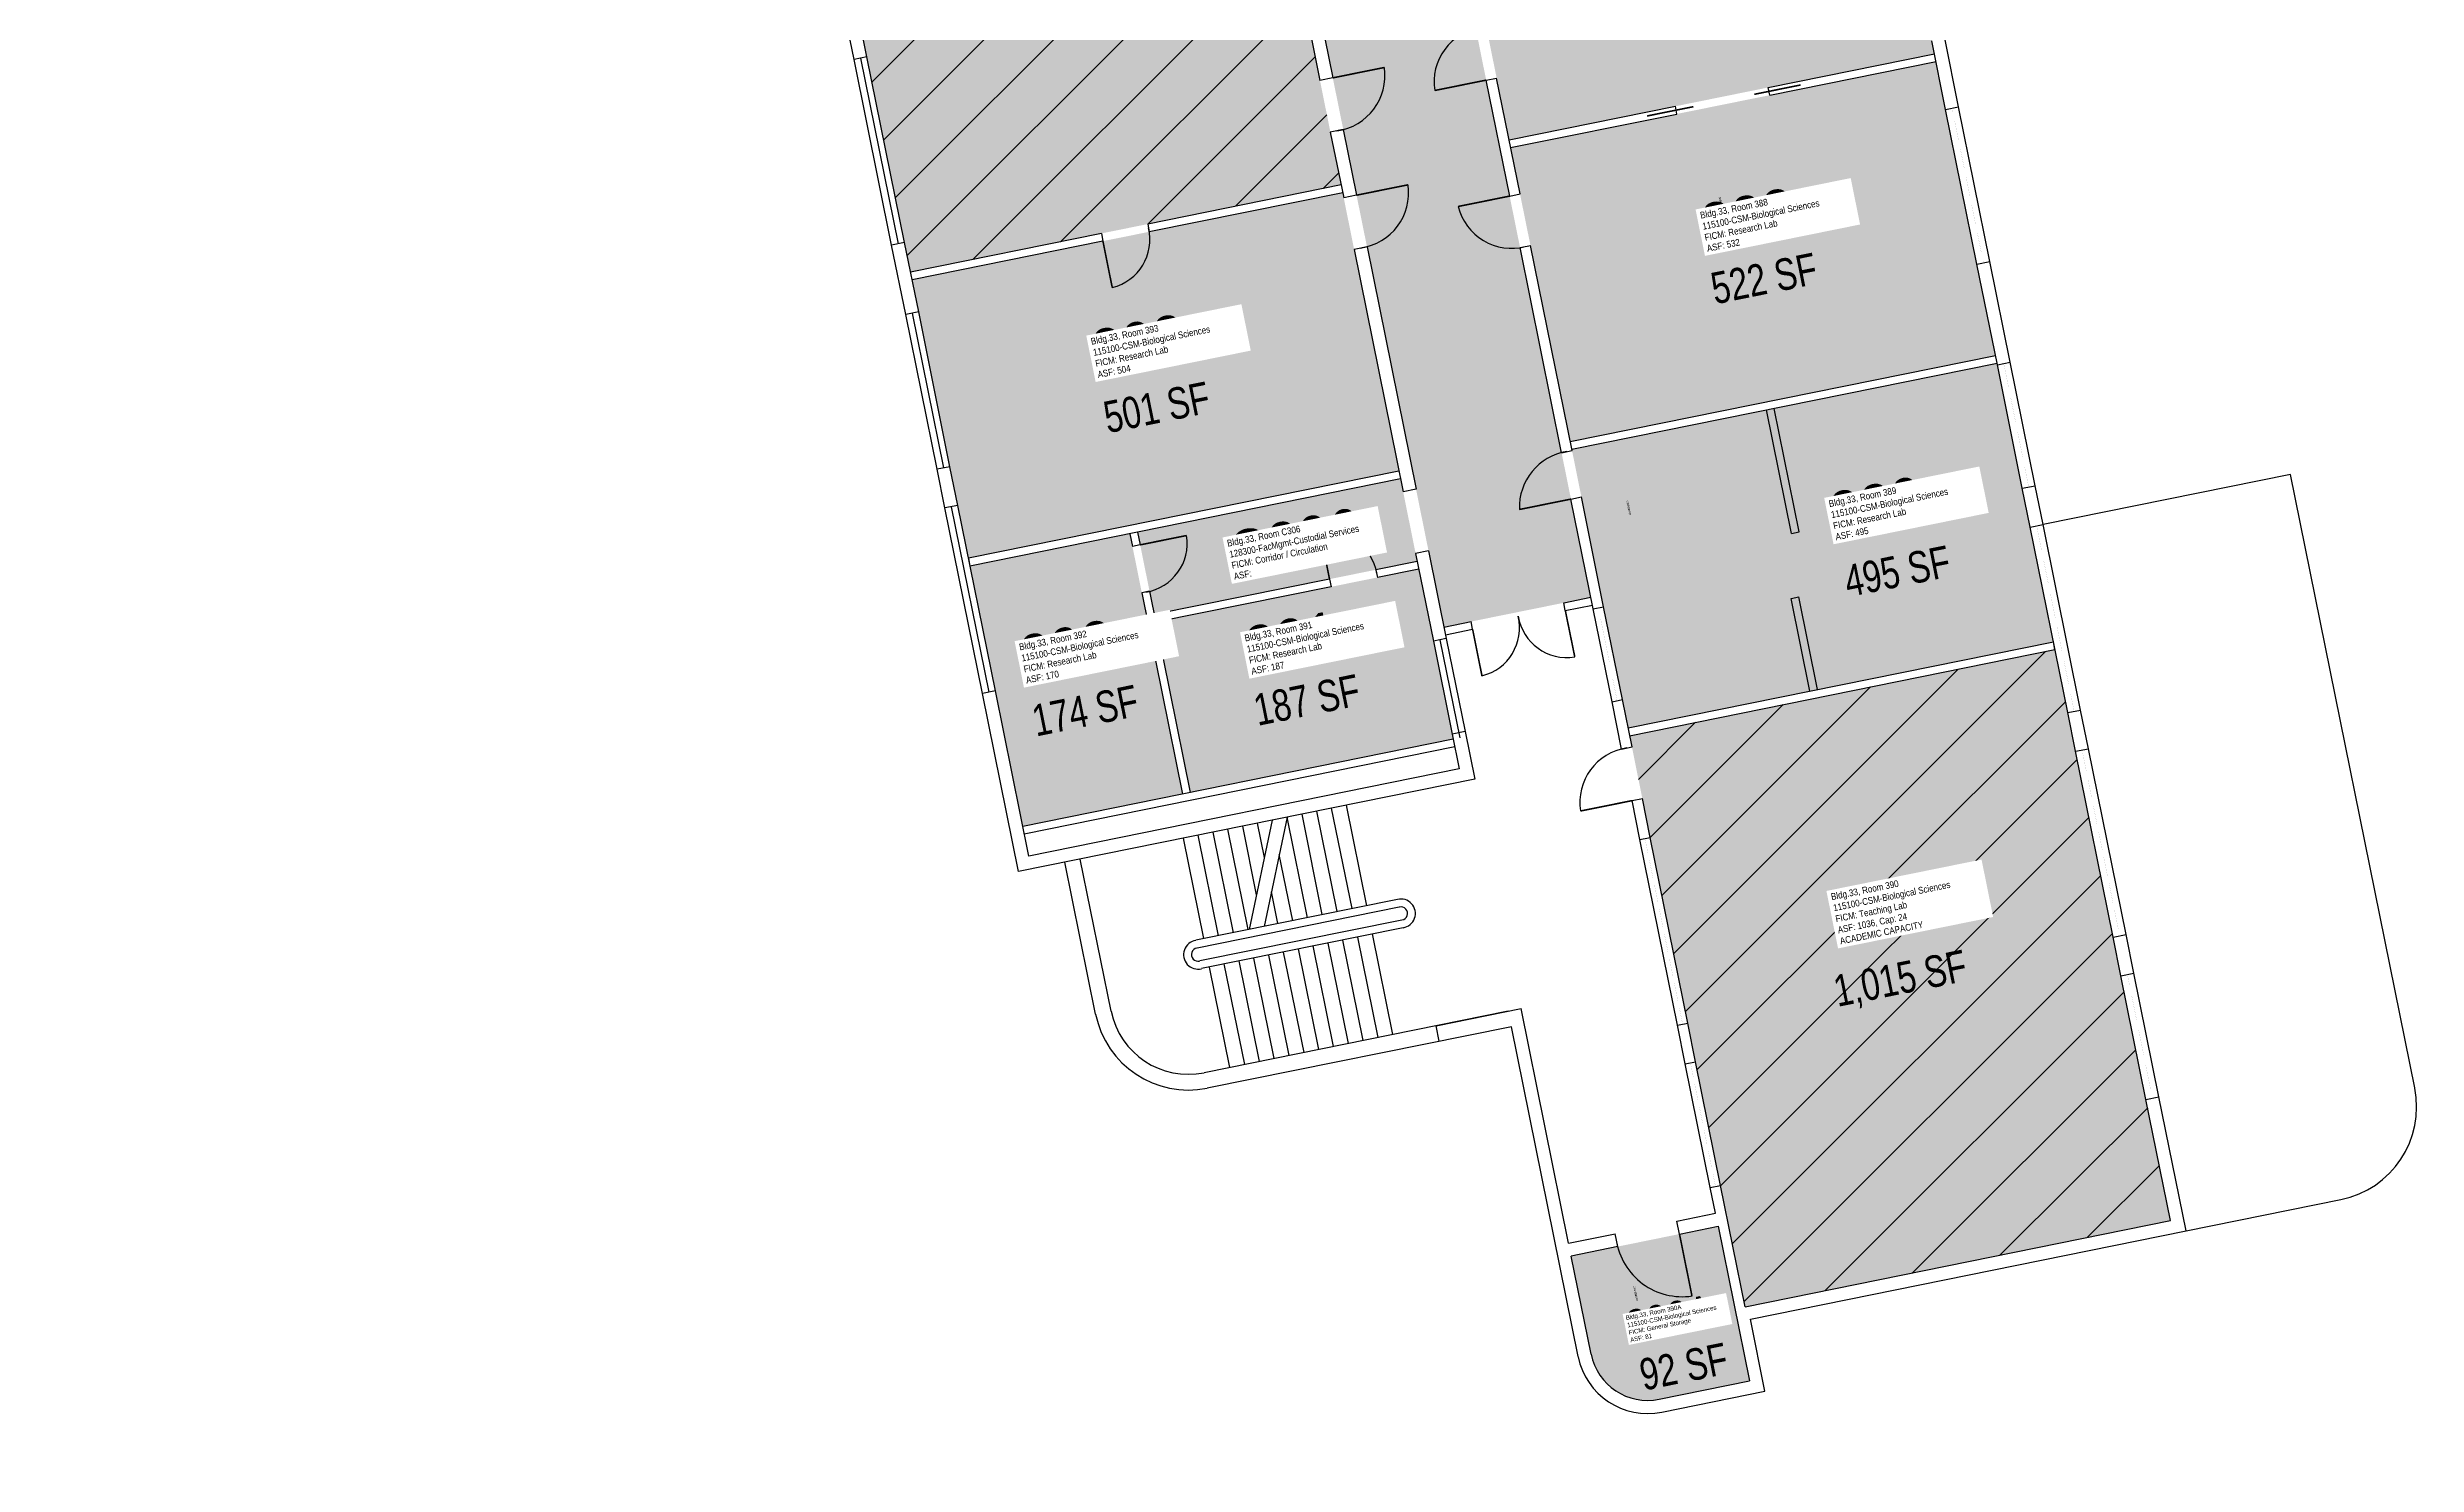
# Model space of a CAD drawing. Header units: inches. Extents: x 0 to 69220337, y 0 to 27683436.
# Drawn here: x 69218094 to 69219896, y 27679407 to 27680484 of the extents above; entities that cross this region are included whole.
import ezdxf
from ezdxf import colors
from ezdxf.entities.mleader import LeaderData, LeaderLine
from ezdxf.enums import TextEntityAlignment as Align
from ezdxf.math import Vec2, Vec3

# ---------------------------------------------------------------- set-up
doc = ezdxf.new("R2010")
doc.units = ezdxf.units.IN
doc.header["$LTSCALE"] = 0.25
doc.header["$MEASUREMENT"] = 0
doc.layers.get('0').update_dxf_attribs({"linetype": 'CONTINUOUS'})
for name, color, linetype in [('A-DOOR', 2, 'CONTINUOUS'), ('A-FLOR', 3, 'CONTINUOUS'), ('A-GLAZ', 1, 'CONTINUOUS'), ('A-IDEN-RNUM', 7, 'CONTINUOUS'), ('A-IDEN-SNUM', 4, 'CONTINUOUS'), ('A-IDEN-VNUM', 4, 'CONTINUOUS'), ('A-ROOF', 2, 'CONTINUOUS'), ('A-WALL', 5, 'CONTINUOUS'), ('AREA-TEXT', 3, 'CONTINUOUS'), ('Rooms-Capacity', 4, 'CONTINUOUS'), ('Rooms-Category-Color', 7, 'CONTINUOUS'), ('Rooms-College-Color', 7, 'CONTINUOUS'), ('Rooms-Department-Color', 7, 'CONTINUOUS'), ('Rooms-Division-Color', 7, 'CONTINUOUS'), ('Rooms-Information', 7, 'CONTINUOUS')]:
    doc.layers.add(name, color=color, linetype=linetype)
doc.layers.add('A-REV', color=1, linetype='CONTINUOUS', true_color=0xff0000)
doc.styles.add('Arial', font='arial.ttf')
doc.styles.add('CP_AREA', font='arial.ttf', dxfattribs={"height": 15})
doc.styles.add('CP_ROOMSNUMBER', font='arial.ttf', dxfattribs={"height": 1})
doc.styles.add('CP_ROOMVNUMBER', font='arial.ttf', dxfattribs={"width": 0.85, "height": 0.075})
doc.styles.get("Standard").update_dxf_attribs({"font": 'arial.ttf'})
pattern_1 = [(45, (0, 0), (-26.516504294, 26.516504294), [])]

# ---------------------------------------------------------------- blocks, each defined once
blk = doc.blocks.new('ProjectRev')
at = {"transparency": 16777216}
blk.add_lwpolyline([(0, 0.122), (-0.1221, -0.0895), (0.1221, -0.0895)], close=True, dxfattribs=at)
at = {"transparency": 16777216, "insert": (-0.1798, -0.1151), "char_height": 0.0625, "width": 0.24749, "attachment_point": 1, "style": 'Arial'}
blk.add_mtext('PJ#', dxfattribs=at)
at = {"transparency": 16777216, "style": 'Arial', "width": 0.75}
blk.add_attdef('YEAR', text='', height=0.0625, dxfattribs=at).set_placement((0, 0), align=Align.MIDDLE_CENTER)
at = {"transparency": 16777216, "style": 'Arial'}
blk.add_attdef('PROJECT', text='', height=0.0625, dxfattribs=at).set_placement((-0.0276, -0.1151), align=Align.TOP_LEFT)

msp = doc.modelspace()

# ---------------------------------------------------------------- hatches: boundary and pattern name
at = {"layer": 'Rooms-Capacity'}
h = msp.add_hatch(dxfattribs=at)
h.set_pattern_fill('ANSI31', color=256, scale=300, style=0)
h.set_pattern_definition(pattern_1)
h.paths.add_polyline_path([(69219006.3, 27680732.6), (69218678.9, 27680666.4), (69218682.7, 27680647.8), (69218711.2, 27680506.6), (69218717.2, 27680477.2), (69218745.8, 27680336.1), (69218750.3, 27680313.5), (69219077.7, 27680379.8)])
h = msp.add_hatch(dxfattribs=at)
h.set_pattern_fill('ANSI31', color=256, scale=300, style=0)
h.set_pattern_definition(pattern_1)
h.paths.add_polyline_path([(69219385, 27679526.8), (69219708.4, 27679592.3), (69219689.7, 27679684.4), (69219670.7, 27679778.5), (69219664.8, 27679807.9), (69219636.2, 27679949.1), (69219630.2, 27679978.5), (69219620.5, 27680026.5), (69219297.1, 27679961)])
at = {"layer": 'Rooms-Category-Color', "true_color": 0xadadad}
for points in [[(69219155.9, 27680043.6), (69219267.6, 27680066.2), (69219101.3, 27680888.1), (69219093.4, 27680897.2), (69219086.6, 27680930.5), (69219123.5, 27680938), (69219106, 27681024.2), (69219069.2, 27681016.8), (69219062.4, 27681050.1), (69219067.5, 27681065.4), (69219052.2, 27681140.9), (69218938.5, 27681117.9)], [(69219135.6, 27680093.5), (69219122.9, 27680156.3), (69218923, 27680115.8), (69218935.6, 27680053.1)]]:
    msp.add_hatch(color=253, dxfattribs=at).paths.add_polyline_path(points)
at = {"layer": 'Rooms-Category-Color', "true_color": 0xe3f498}
for points in [[(69219006.3, 27680732.6), (69218678.9, 27680666.4), (69218682.7, 27680647.8), (69218711.2, 27680506.6), (69218717.2, 27680477.2), (69218745.8, 27680336.1), (69218750.3, 27680313.5), (69219077.7, 27680379.8)], [(69219205.5, 27680414), (69219528.9, 27680479.5), (69219526.9, 27680489.3), (69219498.3, 27680630.4), (69219496.7, 27680638.3), (69219390.9, 27680616.8), (69219375.4, 27680693.3), (69219157.9, 27680649.3)], [(69219575.3, 27680250.1), (69219561.2, 27680319.6), (69219537.4, 27680437.2), (69219530.1, 27680473.6), (69219206.6, 27680408.2), (69219251.9, 27680184.7)], [(69218751.5, 27680307.7), (69218756.5, 27680283.2), (69218780.3, 27680165.5), (69218786.2, 27680136.1), (69218794.3, 27680095.9), (69219121.7, 27680162.2), (69219078.9, 27680373.9)], [(69219253.1, 27680178.8), (69219295.9, 27679966.9), (69219619.3, 27680032.3), (69219601.7, 27680119.6), (69219595.7, 27680149.1), (69219576.5, 27680244.2)], [(69218917.1, 27680114.6), (69218795.5, 27680090), (69218814.8, 27679995), (69218835.6, 27679892), (69218957.1, 27679916.6)], [(69218936.8, 27680047.2), (69218963, 27679917.8), (69219163, 27679958.3), (69219136.8, 27680087.7)], [(69219385, 27679526.8), (69219708.4, 27679592.3), (69219689.7, 27679684.4), (69219670.7, 27679778.5), (69219664.8, 27679807.9), (69219636.2, 27679949.1), (69219630.2, 27679978.5), (69219620.5, 27680026.5), (69219297.1, 27679961)]]:
    msp.add_hatch(color=61, dxfattribs=at).paths.add_polyline_path(points)
at = {"layer": 'Rooms-Category-Color', "true_color": 0xe3c5e1}
h = msp.add_hatch(color=254, dxfattribs=at)
edge = h.paths.add_edge_path()
edge.add_line((69219288, 27679572.5), (69219364.4, 27679588))
edge.add_line((69219364.4, 27679588), (69219388.2, 27679470.3))
edge.add_line((69219388.2, 27679470.3), (69219319.6, 27679456.4))
edge.add_arc((69219310.9, 27679499.5), 44, 191.4387, 281.4387, ccw=False)
edge.add_line((69219267.8, 27679490.8), (69219263.4, 27679512.4))
edge.add_line((69219263.4, 27679512.4), (69219252.7, 27679565.3))
edge.add_line((69219252.7, 27679565.3), (69219288, 27679572.5))
at = {"layer": 'Rooms-College-Color', "true_color": 0xadadad}
for points in [[(69219155.9, 27680043.6), (69219267.6, 27680066.2), (69219101.3, 27680888.1), (69219093.4, 27680897.2), (69219086.6, 27680930.5), (69219123.5, 27680938), (69219106, 27681024.2), (69219069.2, 27681016.8), (69219062.4, 27681050.1), (69219067.5, 27681065.4), (69219052.2, 27681140.9), (69218938.5, 27681117.9)], [(69219135.6, 27680093.5), (69219122.9, 27680156.3), (69218923, 27680115.8), (69218935.6, 27680053.1)]]:
    msp.add_hatch(color=253, dxfattribs=at).paths.add_polyline_path(points)
at = {"layer": 'Rooms-College-Color', "true_color": 0xffe090}
for points in [[(69219006.3, 27680732.6), (69218678.9, 27680666.4), (69218682.7, 27680647.8), (69218711.2, 27680506.6), (69218717.2, 27680477.2), (69218745.8, 27680336.1), (69218750.3, 27680313.5), (69219077.7, 27680379.8)], [(69219205.5, 27680414), (69219528.9, 27680479.5), (69219526.9, 27680489.3), (69219498.3, 27680630.4), (69219496.7, 27680638.3), (69219390.9, 27680616.8), (69219375.4, 27680693.3), (69219157.9, 27680649.3)], [(69219575.3, 27680250.1), (69219561.2, 27680319.6), (69219537.4, 27680437.2), (69219530.1, 27680473.6), (69219206.6, 27680408.2), (69219251.9, 27680184.7)], [(69218751.5, 27680307.7), (69218756.5, 27680283.2), (69218780.3, 27680165.5), (69218786.2, 27680136.1), (69218794.3, 27680095.9), (69219121.7, 27680162.2), (69219078.9, 27680373.9)], [(69219253.1, 27680178.8), (69219295.9, 27679966.9), (69219619.3, 27680032.3), (69219601.7, 27680119.6), (69219595.7, 27680149.1), (69219576.5, 27680244.2)], [(69218917.1, 27680114.6), (69218795.5, 27680090), (69218814.8, 27679995), (69218835.6, 27679892), (69218957.1, 27679916.6)], [(69218936.8, 27680047.2), (69218963, 27679917.8), (69219163, 27679958.3), (69219136.8, 27680087.7)], [(69219385, 27679526.8), (69219708.4, 27679592.3), (69219689.7, 27679684.4), (69219670.7, 27679778.5), (69219664.8, 27679807.9), (69219636.2, 27679949.1), (69219630.2, 27679978.5), (69219620.5, 27680026.5), (69219297.1, 27679961)]]:
    msp.add_hatch(color=41, dxfattribs=at).paths.add_polyline_path(points)
h = msp.add_hatch(color=41, dxfattribs=at)
edge = h.paths.add_edge_path()
edge.add_line((69219288, 27679572.5), (69219364.4, 27679588))
edge.add_line((69219364.4, 27679588), (69219388.2, 27679470.3))
edge.add_line((69219388.2, 27679470.3), (69219319.6, 27679456.4))
edge.add_arc((69219310.9, 27679499.5), 44, 191.4387, 281.4387, ccw=False)
edge.add_line((69219267.8, 27679490.8), (69219263.4, 27679512.4))
edge.add_line((69219263.4, 27679512.4), (69219252.7, 27679565.3))
edge.add_line((69219252.7, 27679565.3), (69219288, 27679572.5))
at = {"layer": 'Rooms-Department-Color', "true_color": 0xacacac}
for points in [[(69219155.9, 27680043.6), (69219267.6, 27680066.2), (69219101.3, 27680888.1), (69219093.4, 27680897.2), (69219086.6, 27680930.5), (69219123.5, 27680938), (69219106, 27681024.2), (69219069.2, 27681016.8), (69219062.4, 27681050.1), (69219067.5, 27681065.4), (69219052.2, 27681140.9), (69218938.5, 27681117.9)], [(69219135.6, 27680093.5), (69219122.9, 27680156.3), (69218923, 27680115.8), (69218935.6, 27680053.1)]]:
    msp.add_hatch(color=253, dxfattribs=at).paths.add_polyline_path(points)
at = {"layer": 'Rooms-Department-Color', "true_color": 0xffe090}
for points in [[(69219006.3, 27680732.6), (69218678.9, 27680666.4), (69218682.7, 27680647.8), (69218711.2, 27680506.6), (69218717.2, 27680477.2), (69218745.8, 27680336.1), (69218750.3, 27680313.5), (69219077.7, 27680379.8)], [(69219205.5, 27680414), (69219528.9, 27680479.5), (69219526.9, 27680489.3), (69219498.3, 27680630.4), (69219496.7, 27680638.3), (69219390.9, 27680616.8), (69219375.4, 27680693.3), (69219157.9, 27680649.3)], [(69219575.3, 27680250.1), (69219561.2, 27680319.6), (69219537.4, 27680437.2), (69219530.1, 27680473.6), (69219206.6, 27680408.2), (69219251.9, 27680184.7)], [(69218751.5, 27680307.7), (69218756.5, 27680283.2), (69218780.3, 27680165.5), (69218786.2, 27680136.1), (69218794.3, 27680095.9), (69219121.7, 27680162.2), (69219078.9, 27680373.9)], [(69219253.1, 27680178.8), (69219295.9, 27679966.9), (69219619.3, 27680032.3), (69219601.7, 27680119.6), (69219595.7, 27680149.1), (69219576.5, 27680244.2)], [(69218917.1, 27680114.6), (69218795.5, 27680090), (69218814.8, 27679995), (69218835.6, 27679892), (69218957.1, 27679916.6)], [(69218936.8, 27680047.2), (69218963, 27679917.8), (69219163, 27679958.3), (69219136.8, 27680087.7)], [(69219385, 27679526.8), (69219708.4, 27679592.3), (69219689.7, 27679684.4), (69219670.7, 27679778.5), (69219664.8, 27679807.9), (69219636.2, 27679949.1), (69219630.2, 27679978.5), (69219620.5, 27680026.5), (69219297.1, 27679961)]]:
    msp.add_hatch(color=41, dxfattribs=at).paths.add_polyline_path(points)
h = msp.add_hatch(color=41, dxfattribs=at)
edge = h.paths.add_edge_path()
edge.add_line((69219288, 27679572.5), (69219364.4, 27679588))
edge.add_line((69219364.4, 27679588), (69219388.2, 27679470.3))
edge.add_line((69219388.2, 27679470.3), (69219319.6, 27679456.4))
edge.add_arc((69219310.9, 27679499.5), 44, 191.4387, 281.4387, ccw=False)
edge.add_line((69219267.8, 27679490.8), (69219263.4, 27679512.4))
edge.add_line((69219263.4, 27679512.4), (69219252.7, 27679565.3))
edge.add_line((69219252.7, 27679565.3), (69219288, 27679572.5))
at = {"layer": 'Rooms-Division-Color', "true_color": 0xadadad}
for points in [[(69219155.9, 27680043.6), (69219267.6, 27680066.2), (69219101.3, 27680888.1), (69219093.4, 27680897.2), (69219086.6, 27680930.5), (69219123.5, 27680938), (69219106, 27681024.2), (69219069.2, 27681016.8), (69219062.4, 27681050.1), (69219067.5, 27681065.4), (69219052.2, 27681140.9), (69218938.5, 27681117.9)], [(69219135.6, 27680093.5), (69219122.9, 27680156.3), (69218923, 27680115.8), (69218935.6, 27680053.1)]]:
    msp.add_hatch(color=253, dxfattribs=at).paths.add_polyline_path(points)
at = {"layer": 'Rooms-Division-Color', "true_color": 0xffe090}
for points in [[(69219006.3, 27680732.6), (69218678.9, 27680666.4), (69218682.7, 27680647.8), (69218711.2, 27680506.6), (69218717.2, 27680477.2), (69218745.8, 27680336.1), (69218750.3, 27680313.5), (69219077.7, 27680379.8)], [(69219205.5, 27680414), (69219528.9, 27680479.5), (69219526.9, 27680489.3), (69219498.3, 27680630.4), (69219496.7, 27680638.3), (69219390.9, 27680616.8), (69219375.4, 27680693.3), (69219157.9, 27680649.3)], [(69219575.3, 27680250.1), (69219561.2, 27680319.6), (69219537.4, 27680437.2), (69219530.1, 27680473.6), (69219206.6, 27680408.2), (69219251.9, 27680184.7)], [(69218751.5, 27680307.7), (69218756.5, 27680283.2), (69218780.3, 27680165.5), (69218786.2, 27680136.1), (69218794.3, 27680095.9), (69219121.7, 27680162.2), (69219078.9, 27680373.9)], [(69219253.1, 27680178.8), (69219295.9, 27679966.9), (69219619.3, 27680032.3), (69219601.7, 27680119.6), (69219595.7, 27680149.1), (69219576.5, 27680244.2)], [(69218917.1, 27680114.6), (69218795.5, 27680090), (69218814.8, 27679995), (69218835.6, 27679892), (69218957.1, 27679916.6)], [(69218936.8, 27680047.2), (69218963, 27679917.8), (69219163, 27679958.3), (69219136.8, 27680087.7)], [(69219385, 27679526.8), (69219708.4, 27679592.3), (69219689.7, 27679684.4), (69219670.7, 27679778.5), (69219664.8, 27679807.9), (69219636.2, 27679949.1), (69219630.2, 27679978.5), (69219620.5, 27680026.5), (69219297.1, 27679961)]]:
    msp.add_hatch(color=41, dxfattribs=at).paths.add_polyline_path(points)
h = msp.add_hatch(color=41, dxfattribs=at)
edge = h.paths.add_edge_path()
edge.add_line((69219288, 27679572.5), (69219364.4, 27679588))
edge.add_line((69219364.4, 27679588), (69219388.2, 27679470.3))
edge.add_line((69219388.2, 27679470.3), (69219319.6, 27679456.4))
edge.add_arc((69219310.9, 27679499.5), 44, 191.4387, 281.4387, ccw=False)
edge.add_line((69219267.8, 27679490.8), (69219263.4, 27679512.4))
edge.add_line((69219263.4, 27679512.4), (69219252.7, 27679565.3))
edge.add_line((69219252.7, 27679565.3), (69219288, 27679572.5))

# ---------------------------------------------------------------- linework, layer by layer
at = {"layer": 'A-DOOR', "const_width": 1.2, "elevation": 0}
for points in [[(69219071.4, 27680461.2), (69219110.6, 27680469.1)], [(69219089.5, 27680372), (69219128.7, 27680379.9)], [(69218924.9, 27680106.1), (69218960.2, 27680113.2)], [(69219068.9, 27680080.1), (69219061.8, 27680115.3)], [(69219248.2, 27680056.1), (69219255.4, 27680020.9)], [(69219177.7, 27680041.9), (69219184.8, 27680006.6)]]:
    msp.add_lwpolyline(points, dxfattribs=at)
at = {"layer": 'A-DOOR', "const_width": 1.2}
for points in [[(69219188.1, 27680459.5), (69219148.9, 27680451.6)], [(69219391.9, 27680448.7), (69219427.1, 27680455.8)], [(69219310.3, 27680432.2), (69219345.6, 27680439.3)], [(69219205.9, 27680371.3), (69219166.7, 27680363.4)], [(69218896.6, 27680337), (69218903.7, 27680301.7)], [(69219252.5, 27680140.9), (69219213.3, 27680133)], [(69219298.9, 27679911.6), (69219259.7, 27679903.7)], [(69219335, 27679582), (69219344.5, 27679535)]]:
    msp.add_lwpolyline(points, dxfattribs=at)
at = {"layer": 'A-DOOR'}
for centre, radius, start, end in [((69219190.4, 27680458), 42, 98.6967, 188.7483), ((69219068.5, 27680463.1, 0), 42.6, 278.072, 8.072), ((69219086.5, 27680374, 0), 42.6, 278.072, 8.072), ((69219207.5, 27680373.6), 42, 194.1291, 284.1807), ((69218894.8, 27680338.2), 37.5, 283.7293, 13.7293), ((69219255.8, 27680135), 42.5, 98.7278, 182.7079), ((69218923.2, 27680107.2, 0), 37.5, 279.1481, 9.1481), ((69219067.8, 27680078.3, 0), 37.5, 9.1481, 99.1481), ((69219175.9, 27680043, 0), 37.5, 283.7293, 13.7293), ((69219249.4, 27680057.9, 0), 37.5, 189.1481, 279.1481), ((69219301.3, 27679910.1), 42.1, 98.6991, 188.6991), ((69219337, 27679585), 50.6, 188.6045, 278.6051)]:
    msp.add_arc(centre, radius, start, end, dxfattribs=at)
at = {"layer": 'A-FLOR'}
for p, q in [((69219013.5, 27679840), (69219002.9, 27679892.2)), ((69219013.5, 27679840), (69219002.9, 27679892.2)), ((69219025.4, 27679896.8), (69219007.9, 27679813.7)), ((69219019.4, 27679868.4), (69219014.2, 27679894.5)), ((69219019.4, 27679868.4), (69219014.2, 27679894.5)), ((69219036.7, 27679899.1), (69219019.2, 27679816)), ((69219036.7, 27679899.1), (69219019.2, 27679816)), ((69219052.2, 27679822.6), (69219036.7, 27679899.1)), ((69219063.4, 27679824.9), (69219048, 27679901.4)), ((69219074.7, 27679827.2), (69219059.2, 27679903.6)), ((69219086, 27679829.5), (69219070.5, 27679905.9)), ((69219097.3, 27679831.7), (69219081.8, 27679908.2)), ((69218973.3, 27679806.7), (69218957.8, 27679883.1)), ((69218973.3, 27679806.7), (69218957.8, 27679883.1)), ((69218984.5, 27679808.9), (69218969.1, 27679885.4)), ((69218984.5, 27679808.9), (69218969.1, 27679885.4)), ((69218995.8, 27679811.2), (69218980.3, 27679887.7)), ((69218995.8, 27679811.2), (69218980.3, 27679887.7)), ((69219007.1, 27679813.5), (69218991.6, 27679889.9)), ((69219007.1, 27679813.5), (69218991.6, 27679889.9)), ((69219040.9, 27679820.3), (69219030.7, 27679870.7)), ((69219029.6, 27679818.1), (69219024.7, 27679842.2)), ((69219083.3, 27679726.9), (69219067.8, 27679803.3)), ((69219083.3, 27679726.9), (69219067.8, 27679803.3)), ((69219094.5, 27679729.2), (69219079.1, 27679805.6)), ((69219094.5, 27679729.2), (69219079.1, 27679805.6)), ((69219105.8, 27679731.4), (69219090.3, 27679807.9)), ((69219105.8, 27679731.4), (69219090.3, 27679807.9)), ((69219117.1, 27679733.7), (69219101.6, 27679810.2)), ((69219117.1, 27679733.7), (69219101.6, 27679810.2)), ((69218993.1, 27679708.6), (69218977.6, 27679785.1)), ((69218993.1, 27679708.6), (69218977.6, 27679785.1)), ((69219004.4, 27679710.9), (69218988.9, 27679787.4)), ((69219004.4, 27679710.9), (69218988.9, 27679787.4)), ((69219015.6, 27679713.2), (69219000.2, 27679789.7)), ((69219015.6, 27679713.2), (69219000.2, 27679789.7)), ((69219026.9, 27679715.5), (69219011.4, 27679791.9)), ((69219026.9, 27679715.5), (69219011.4, 27679791.9)), ((69219038.2, 27679717.8), (69219022.7, 27679794.2)), ((69219038.2, 27679717.8), (69219022.7, 27679794.2)), ((69219049.5, 27679720), (69219034, 27679796.5)), ((69219049.5, 27679720), (69219034, 27679796.5)), ((69219060.7, 27679722.3), (69219045.3, 27679798.8)), ((69219060.7, 27679722.3), (69219045.3, 27679798.8)), ((69219072, 27679724.6), (69219056.5, 27679801.1)), ((69219072, 27679724.6), (69219056.5, 27679801.1))]:
    msp.add_line(p, q, dxfattribs=at)
at = {"layer": 'A-GLAZ'}
for p, q in [((69218735.9, 27680334.1), (69218707.4, 27680475.2)), ((69218712.3, 27680476.2), (69218740.8, 27680335.1)), ((69218745.8, 27680336.1), (69218717.2, 27680477.2)), ((69219561.2, 27680319.6, 0), (69219537.4, 27680437.2, 0)), ((69219571, 27680321.6, 0), (69219547.2, 27680439.2, 0)), ((69218770.5, 27680163.6), (69218746.7, 27680281.2)), ((69218751.6, 27680282.2), (69218775.4, 27680164.6)), ((69218780.3, 27680165.5), (69218756.5, 27680283.2)), ((69219595.7, 27680149.1, 0), (69219576.7, 27680243.1, 0)), ((69219605.5, 27680151), (69219586.5, 27680245.1, 0)), ((69218805, 27679993), (69218776.4, 27680134.2)), ((69218781.3, 27680135.1), (69218809.9, 27679994)), ((69218814.8, 27679995), (69218786.2, 27680136.1)), ((69219630.2, 27679978.5, 0), (69219601.7, 27680119.6, 0)), ((69219640, 27679980.5, 0), (69219611.5, 27680121.6)), ((69219283.7, 27679986.8), (69219269.4, 27680057.4)), ((69219291.6, 27679988.4), (69219277.3, 27680059)), ((69219147.9, 27680032.8, 0), (69219162.2, 27679962.2, 0)), ((69219152.8, 27680033.8), (69219167.9, 27679959.3, 0)), ((69219157.7, 27680034.8, 0), (69219172, 27679964.2, 0)), ((69219664.8, 27679807.9, 0), (69219636.2, 27679949.1, 0)), ((69219674.6, 27679809.9, 0), (69219646, 27679951.1, 0)), ((69219333.5, 27679740.9), (69219304.9, 27679882)), ((69219341.3, 27679742.5), (69219312.8, 27679883.6)), ((69219689.7, 27679684.4, 0), (69219670.7, 27679778.5, 0)), ((69219699.5, 27679686.4, 0), (69219680.5, 27679780.5, 0)), ((69219358.4, 27679617.4), (69219339.4, 27679711.5)), ((69219366.3, 27679619), (69219347.3, 27679713.1))]:
    msp.add_line(p, q, dxfattribs=at)
at = {"layer": 'A-GLAZ', "const_width": 0.036}
for points in [[(69219566.1, 27680320.6), (69219542.3, 27680438.2)], [(69219600.6, 27680150), (69219581.6, 27680244.1)], [(69219635.1, 27679979.5), (69219606.6, 27680120.6)], [(69219287.6, 27679987.6), (69219273.4, 27680058.2)], [(69219669.7, 27679808.9), (69219641.1, 27679950.1)], [(69219308.8, 27679882.8), (69219337.4, 27679741.7)], [(69219675.6, 27679779.5), (69219694.6, 27679685.4)], [(69219343.3, 27679712.3), (69219362.4, 27679618.2)]]:
    msp.add_lwpolyline(points, dxfattribs=at)
at = {"layer": 'A-ROOF'}
for p, q in [((69219799.7, 27680159.6), (69219611.5, 27680121.5)), ((69219894.1, 27679693.1), (69219799.7, 27680159.6)), ((69219720.2, 27679584.4), (69219837.8, 27679608.2))]:
    msp.add_line(p, q, dxfattribs=at)
msp.add_arc((69219823.5, 27679678.8), 72, 281.4387, 11.4387, dxfattribs=at)
at = {"layer": 'A-WALL'}
for p, q in [((69219021.8, 27680656.2, 0), (69219061.6, 27680459.2, 0)), ((69219031.6, 27680658.2, 0), (69219071.4, 27680461.2, 0)), ((69218707.4, 27680475.2), (69218701.4, 27680504.6)), ((69218717.2, 27680477.2), (69218711.2, 27680506.6)), ((69219537.4, 27680437.2, 0), (69219526.9, 27680489.3, 0)), ((69219547.2, 27680439.2, 0), (69219536.7, 27680491.3, 0)), ((69218717.2, 27680477.2), (69218707.4, 27680475.2)), ((69219402.5, 27680453.9), (69219528.9, 27680479.5)), ((69219403.6, 27680448), (69219530.1, 27680473.6)), ((69219071.4, 27680461.2), (69219061.6, 27680459.2)), ((69219188.1, 27680459.5), (69219195.9, 27680461.1)), ((69219205.9, 27680371.3), (69219188.1, 27680459.5)), ((69219213.8, 27680372.9), (69219195.9, 27680461.1)), ((69219403.6, 27680448), (69219402.5, 27680453.9)), ((69219205.5, 27680414), (69219331.9, 27680439.6)), ((69219206.6, 27680408.2), (69219333.1, 27680433.7)), ((69219333.1, 27680433.7), (69219331.9, 27680439.6)), ((69219537.4, 27680437.2), (69219547.2, 27680439.2)), ((69219079.3, 27680422), (69219069.5, 27680420)), ((69219069.5, 27680420, 0), (69219079.7, 27680370, 0)), ((69219079.3, 27680422, 0), (69219089.5, 27680372, 0)), ((69219077.7, 27680379.8), (69218930.7, 27680350)), ((69219078.9, 27680373.9), (69218931.8, 27680344.2)), ((69219089.5, 27680372), (69219079.7, 27680370)), ((69219205.9, 27680371.3), (69219213.8, 27680372.9)), ((69218895.4, 27680342.9), (69218750.3, 27680313.5)), ((69218895.4, 27680342.9, 0), (69218896.6, 27680337, 0)), ((69218930.7, 27680350, 0), (69218931.8, 27680344.2, 0)), ((69218745.8, 27680336.1), (69218735.9, 27680334.1)), ((69218746.7, 27680281.2), (69218735.9, 27680334.1)), ((69218756.5, 27680283.2), (69218745.8, 27680336.1)), ((69218896.6, 27680337), (69218751.5, 27680307.7)), ((69219097.4, 27680332.8), (69219087.6, 27680330.8)), ((69219087.6, 27680330.8, 0), (69219124.9, 27680146.5, 0)), ((69219097.4, 27680332.8, 0), (69219134.7, 27680148.5, 0)), ((69219213.8, 27680332.1), (69219221.7, 27680333.7)), ((69219245.4, 27680176.2), (69219213.8, 27680332.1)), ((69219253.3, 27680177.8), (69219221.7, 27680333.7)), ((69219561.2, 27680319.6), (69219571, 27680321.6)), ((69219576.7, 27680243.1, 0), (69219561.2, 27680319.6, 0)), ((69219586.5, 27680245.1, 0), (69219571, 27680321.6, 0)), ((69218756.5, 27680283.2), (69218746.7, 27680281.2)), ((69219251.9, 27680184.7), (69219575.3, 27680250.1)), ((69219253.1, 27680178.8), (69219576.5, 27680244.2)), ((69219576.7, 27680243.1), (69219586.5, 27680245.1)), ((69219420.1, 27680114.7), (69219401.1, 27680208.8)), ((69219426, 27680115.9), (69219406.9, 27680209.9)), ((69218780.3, 27680165.5), (69218770.5, 27680163.6)), ((69218776.4, 27680134.2), (69218770.5, 27680163.6)), ((69218786.2, 27680136.1), (69218780.3, 27680165.5)), ((69219121.7, 27680162.2), (69218794.3, 27680095.9)), ((69219245.4, 27680176.2), (69219253.3, 27680177.8)), ((69219122.9, 27680156.3), (69218795.5, 27680090)), ((69219134.7, 27680148.5), (69219124.9, 27680146.5)), ((69219595.7, 27680149.1), (69219605.5, 27680151)), ((69219601.7, 27680119.6, 0), (69219595.7, 27680149.1, 0)), ((69219611.5, 27680121.5), (69219605.5, 27680151)), ((69218786.2, 27680136.1), (69218776.4, 27680134.2)), ((69219252.5, 27680140.9), (69219260.4, 27680142.5)), ((69219269.4, 27680057.4), (69219252.5, 27680140.9)), ((69219277.3, 27680059), (69219260.4, 27680142.5)), ((69218917.1, 27680114.6, 0), (69218919, 27680104.9, 0)), ((69218923, 27680115.8, 0), (69218924.9, 27680106.1, 0)), ((69219420.1, 27680114.7), (69219426, 27680115.9)), ((69219601.7, 27680119.6), (69219611.5, 27680121.6)), ((69218794.3, 27680095.9, 0), (69218795.5, 27680090, 0)), ((69218924.9, 27680106.1, 0), (69218919, 27680104.9, 0)), ((69219135.6, 27680093.5, 0), (69219104.2, 27680087.2, 0)), ((69219144.2, 27680101.5), (69219134.4, 27680099.5)), ((69219134.4, 27680099.5, 0), (69219147.9, 27680032.8, 0)), ((69219144.2, 27680101.5, 0), (69219157.7, 27680034.8, 0)), ((69219068.9, 27680080.1, 0), (69218935.6, 27680053.1, 0)), ((69219070.1, 27680074.2, 0), (69218936.8, 27680047.2, 0)), ((69219068.9, 27680080.1, 0), (69219070.1, 27680074.2, 0)), ((69219104.2, 27680087.2, 0), (69219105.4, 27680081.3, 0)), ((69219136.8, 27680087.7, 0), (69219105.4, 27680081.3, 0)), ((69218932.1, 27680070.8, 0), (69218926.2, 27680069.6, 0)), ((69218926.2, 27680069.6, 0), (69218957.1, 27679916.6, 0)), ((69218932.1, 27680070.8, 0), (69218963, 27679917.8, 0)), ((69219247.1, 27680062), (69219267.6, 27680066.2)), ((69219248.2, 27680056.1), (69219247.1, 27680062)), ((69219248.2, 27680056.1), (69219268.8, 27680060.3)), ((69219269.4, 27680057.4), (69219277.3, 27680059)), ((69219419.9, 27680065.4), (69219425.7, 27680066.6)), ((69219434.1, 27679994.9), (69219419.9, 27680065.4)), ((69219440, 27679996.1), (69219425.7, 27680066.6)), ((69219155.9, 27680043.6), (69219176.5, 27680047.7)), ((69219157.1, 27680037.7), (69219177.7, 27680041.9)), ((69219177.7, 27680041.9), (69219176.5, 27680047.7)), ((69219157.7, 27680034.8), (69219147.9, 27680032.8)), ((69219295.9, 27679966.9), (69219619.3, 27680032.3)), ((69219297.1, 27679961), (69219620.5, 27680026.5)), ((69219620.5, 27680026.5), (69219619.3, 27680032.3)), ((69218814.8, 27679995), (69218805, 27679993)), ((69218832.3, 27679857.7), (69218805, 27679993)), ((69218840.2, 27679869.5), (69218814.8, 27679995)), ((69219283.7, 27679986.8), (69219291.6, 27679988.4)), ((69219291, 27679950.8), (69219283.7, 27679986.8)), ((69219298.9, 27679952.4), (69219291.6, 27679988.4)), ((69219172, 27679964.2), (69219162.2, 27679962.2)), ((69219172, 27679964.2, 0), (69219179.3, 27679927.9, 0)), ((69219630.2, 27679978.5), (69219640, 27679980.5)), ((69219636.2, 27679949.1, 0), (69219630.2, 27679978.5, 0)), ((69219646, 27679951.1, 0), (69219640, 27679980.5, 0)), ((69219163, 27679958.3, 0), (69218835.6, 27679892)), ((69219164.2, 27679952.4, 0), (69218836.8, 27679886.2)), ((69219162.2, 27679962.2, 0), (69219167.5, 27679935.7, 0)), ((69219291, 27679950.8), (69219298.9, 27679952.4)), ((69219636.2, 27679949.1), (69219646, 27679951.1)), ((69219179.3, 27679927.9), (69218832.3, 27679857.7)), ((69219167.5, 27679935.7, 0), (69218840.2, 27679869.5)), ((69219298.9, 27679911.6), (69219306.8, 27679913.2)), ((69219304.9, 27679882), (69219298.9, 27679911.6)), ((69219312.8, 27679883.6), (69219306.8, 27679913.2)), ((69219304.9, 27679882), (69219312.8, 27679883.6)), ((69218891, 27679749.2), (69218867.6, 27679864.9)), ((69218902.8, 27679751.6), (69218879.4, 27679867.2)), ((69219120.6, 27679836.5, 0), (69218967.2, 27679805.4, 0)), ((69219121.8, 27679830.6, 0), (69218968.3, 27679799.5, 0)), ((69219123.8, 27679820.8, 0), (69218970.3, 27679789.7, 0)), ((69219125, 27679814.9, 0), (69218971.5, 27679783.9, 0)), ((69219664.8, 27679807.9), (69219674.6, 27679809.9)), ((69219670.7, 27679778.5, 0), (69219664.8, 27679807.9, 0)), ((69219680.5, 27679780.5, 0), (69219674.6, 27679809.9, 0)), ((69219670.7, 27679778.5), (69219680.5, 27679780.5)), ((69219204.8, 27679751.5), (69218973.5, 27679704.7)), ((69219149.9, 27679740.4), (69219214.6, 27679753.5)), ((69219250.7, 27679575.1), (69219214.6, 27679753.5)), ((69219207.2, 27679739.7), (69218975.9, 27679692.9)), ((69219152.3, 27679728.6), (69219149.9, 27679740.4)), ((69219258, 27679488.8), (69219207.2, 27679739.7)), ((69219333.5, 27679740.9), (69219341.3, 27679742.5)), ((69219339.4, 27679711.5), (69219333.5, 27679740.9)), ((69219347.3, 27679713.1), (69219341.3, 27679742.5)), ((69219339.4, 27679711.5), (69219347.3, 27679713.1)), ((69219689.7, 27679684.4), (69219699.5, 27679686.4)), ((69219708.4, 27679592.3, 0), (69219689.7, 27679684.4, 0)), ((69219720.2, 27679584.4, 0), (69219699.5, 27679686.4, 0)), ((69219358.4, 27679617.4), (69219366.3, 27679619)), ((69219362.4, 27679597.8), (69219358.4, 27679617.4)), ((69219385, 27679526.8), (69219366.3, 27679619)), ((69219333, 27679591.8), (69219362.4, 27679597.8)), ((69219335, 27679582), (69219333, 27679591.8)), ((69219335, 27679582), (69219364.4, 27679588)), ((69219364.4, 27679588), (69219388.2, 27679470.3)), ((69219385, 27679526.8), (69219708.4, 27679592.3)), ((69219250.7, 27679575.1), (69219286, 27679582.3)), ((69219288, 27679572.5), (69219252.7, 27679565.3)), ((69219288, 27679572.5), (69219286, 27679582.3)), ((69219388.9, 27679517.4), (69219720.2, 27679584.4)), ((69219267.8, 27679490.8), (69219252.7, 27679565.3)), ((69219400, 27679462.5), (69219388.9, 27679517.4)), ((69219319.6, 27679456.4), (69219388.2, 27679470.3)), ((69219321.6, 27679446.6), (69219400, 27679462.5))]:
    msp.add_line(p, q, dxfattribs=at)
for centre, radius, start, end in [((69219123.2, 27679825.8, 0), 11, 278.9722, 103.9052), ((69219123.2, 27679825.8, 0), 5.01, 278.9722, 103.9052), ((69218968.9, 27679794.5, 0), 11, 98.9722, 283.9051), ((69218968.9, 27679794.5, 0), 5.01, 98.9722, 283.9051), ((69218961.6, 27679763.5, 0), 72, 191.4387, 281.4387), ((69218961.6, 27679763.5, 0), 60, 191.4387, 281.4387), ((69219310.9, 27679499.5), 54, 191.4387, 281.4387), ((69219310.9, 27679499.5), 44, 191.4387, 281.4387)]:
    msp.add_arc(centre, radius, start, end, dxfattribs=at)

# ---------------------------------------------------------------- texts
at = {"layer": 'A-IDEN-RNUM', "style": 'CP_ROOMSNUMBER'}
for s, rotation, p in [('0388-00', 281.4387, (69219364.8, 27680370.5)), ('0393-00', 281.4387, (69218927, 27680269.8)), ('0389-00', 281.4387, (69219294.6, 27680139.5)), ('C306-00', 11.4387, (69219003.6, 27680104.8)), ('0392-00', 281.4387, (69218866.7, 27680039.1)), ('0391-00', 281.4387, (69219035.2, 27680029.7)), ('0390-00', 281.4387, (69219468.7, 27679841.5)), ('0390-A0', 281.4387, (69219299.8, 27679542.3))]:
    msp.add_text(s, height=1.44, rotation=rotation, dxfattribs=at).set_placement(p)
at = {"layer": 'A-IDEN-SNUM', "style": 'CP_ROOMSNUMBER'}
for s, rotation, p in [('0330038800', 281.4387, (69219364.8, 27680370.5)), ('0330039300', 281.4387, (69218927, 27680269.8)), ('0330038900', 281.4387, (69219294.6, 27680139.5)), ('0330C30600', 11.4387, (69219003.6, 27680104.8)), ('0330039200', 281.4387, (69218866.7, 27680039.1)), ('0330039100', 281.4387, (69219035.2, 27680029.7)), ('0330039000', 281.4387, (69219468.7, 27679841.5)), ('03300390A0', 281.4387, (69219299.8, 27679542.3))]:
    msp.add_text(s, height=1.44, rotation=rotation, dxfattribs=at).set_placement(p)
at = {"layer": 'A-IDEN-VNUM', "style": 'CP_ROOMVNUMBER', "width": 0.85}
for s, height, p in [('388', 36, (69219356.4, 27680328.8)), ('393', 36, (69218893.1, 27680232.9)), ('389', 36, (69219454.2, 27680109.5)), ('C306', 36, (69218996.7, 27680079.4)), ('391', 36, (69219010, 27680007.3)), ('392', 36, (69218838.6, 27680000.5)), ('390', 36, (69219457.6, 27679802.2)), ('390A', 24, (69219297.9, 27679499.7))]:
    msp.add_text(s, height=height, rotation=11.4387, dxfattribs=at).set_placement(p)
at = {"layer": 'AREA-TEXT', "style": 'CP_AREA', "width": 0.75}
for s, p in [('522 SF', (69219399.3, 27680308.7)), ('501 SF', (69218937.5, 27680210.7)), ('91 SF', (69219029.3, 27680104.7)), ('495 SF', (69219500.6, 27680086.1)), ('174 SF', (69218883.1, 27679980.1)), ('187 SF', (69219051.6, 27679988.2)), ('1,015 SF', (69219502.8, 27679776.6)), ('92 SF', (69219338.2, 27679481.3))]:
    msp.add_text(s, height=24, rotation=11.4387, dxfattribs=at).set_placement(p, align=Align.MIDDLE_CENTER)

# ---------------------------------------------------------------- leaders
at = {"layer": 'A-REV'}
ml = msp.add_multileader_block('Standard', dxfattribs=at)
ml.set_content('ProjectRev', color=256, scale=300)
ml.set_attribute('YEAR', '2018', width=0)
ml.set_attribute('PROJECT', '5734', width=0)
ml.set_leader_properties()
ml.build(insert=Vec2(0, 0))
ml.multileader.update_dxf_attribs({"text_right_attachment_type": 6, "dogleg_length": 0.25, "arrow_head_size": 37.5, "scale": 300})
ctx = ml.context
ctx.base_point, ctx.scale, ctx.char_height, ctx.arrow_head_size, ctx.landing_gap_size, ctx.plane_origin, ctx.plane_x_axis, ctx.plane_y_axis = Vec3(69219561, 27681049.3), 300, 54, 37.5, 27, Vec3(69219450, 27680920.2), Vec3(0.980138, 0.198319), Vec3(-0.198319, 0.980138)
ctx.right_attachment = 6
notes = []
notes.append((ctx, [(0, (0, 0, 0), (0, 0), (1, 0), 1, [])]))
ctx.block.insert, ctx.block.rotation = Vec3(69219590, 27681065.4), 0.199642
for ctx, leaders in notes:
    for number, flags, end, landing, length, lines in leaders:
        leader = LeaderData()
        leader.index, (leader.has_last_leader_line, leader.has_dogleg_vector, leader.attachment_direction) = number, flags
        leader.last_leader_point, leader.dogleg_vector, leader.dogleg_length = Vec3(end), Vec3(landing), length
        for number, points, colour, breaks in lines:
            line = LeaderLine()
            line.index, line.vertices, line.color, line.breaks = number, Vec3.list(points), colors.encode_raw_color(colour), breaks
            leader.lines.append(line)
        ctx.leaders.append(leader)

# ---------------------------------------------------------------- next in the draw order: texts
at = {"layer": 'Rooms-Information', "attachment_point": 7, "rotation": 11.4387, "style": 'CP_ROOMVNUMBER', "bg_fill": 3, "box_fill_scale": 1.5, "bg_fill_color": 256, "bg_fill_true_color": 13158600, "bg_fill_transparency": 0}
for s, insert, char_height, width in [('Bldg.33, Room 388^M^J115100-CSM-Biological Sciences^M^JFICM: Research Lab^M^JASF: 532', (69219356.4, 27680328.8), 5.143, 115.2), ('Bldg.33, Room 393^M^J115100-CSM-Biological Sciences^M^JFICM: Research Lab^M^JASF: 504', (69218893.1, 27680232.9), 5.143, 115.2), ('Bldg.33, Room 389^M^J115100-CSM-Biological Sciences^M^JFICM: Research Lab^M^JASF: 495', (69219454.2, 27680109.5), 5.143, 115.2), ('Bldg.33, Room C306^M^J128300-FacMgmt-Custodial Services^M^JFICM: Corridor / Circulation^M^JASF: ', (69218996.7, 27680079.4), 5.143, 115.2), ('Bldg.33, Room 392^M^J115100-CSM-Biological Sciences^M^JFICM: Research Lab^M^JASF: 170', (69218838.6, 27680000.5), 5.143, 115.2), ('Bldg.33, Room 391^M^J115100-CSM-Biological Sciences^M^JFICM: Research Lab^M^JASF: 187', (69219010, 27680007.3), 5.143, 115.2), ('Bldg.33, Room 390^M^J115100-CSM-Biological Sciences^M^JFICM: Teaching Lab^M^JASF: 1036, Cap: 24^M^JACADEMIC CAPACITY', (69219457.6, 27679802.2), 5.1429, 115.2), ('Bldg.33, Room 390A^M^J115100-CSM-Biological Sciences^M^JFICM: General Storage^M^JASF: 81', (69219297.9, 27679499.7), 3.429, 76.8)]:
    msp.add_mtext(s, dxfattribs=dict(at, insert=insert, char_height=char_height, width=width))

doc.saveas('drawing.dxf')
